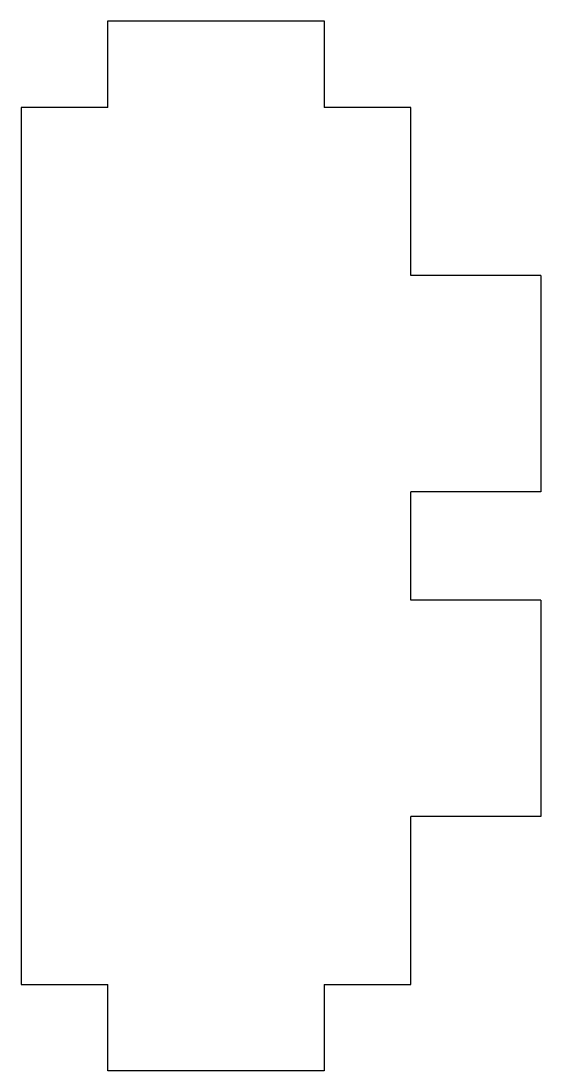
# Model space of a CAD drawing. Header units: millimetres. Extents: x 0 to 24, y -44.5 to 4.
import ezdxf

# ---------------------------------------------------------------- set-up
doc = ezdxf.new("R2010")
doc.units = ezdxf.units.MM

msp = doc.modelspace()

# ---------------------------------------------------------------- linework, layer by layer
at = {"color": 7, "linetype": 'Continuous', "lineweight": 25}
for p, q in [((4, 4), (14, 4)), ((4, 0), (4, 4)), ((14, 4), (14, 0)), ((0, 0), (0, -40.5)), ((4, 0), (0, 0)), ((18, 0), (14, 0)), ((18, -7.75), (18, 0)), ((24, -7.75), (18, -7.75)), ((24, -7.75), (24, -17.75)), ((18, -22.75), (18, -17.75)), ((24, -17.75), (18, -17.75)), ((24, -22.75), (18, -22.75)), ((24, -22.75), (24, -32.75)), ((18, -40.5), (18, -32.75)), ((24, -32.75), (18, -32.75)), ((0, -40.5), (4, -40.5)), ((4, -44.5), (4, -40.5)), ((14, -40.5), (14, -44.5)), ((14, -40.5), (18, -40.5)), ((14, -44.5), (4, -44.5))]:
    msp.add_line(p, q, dxfattribs=at)

doc.saveas('drawing.dxf')
